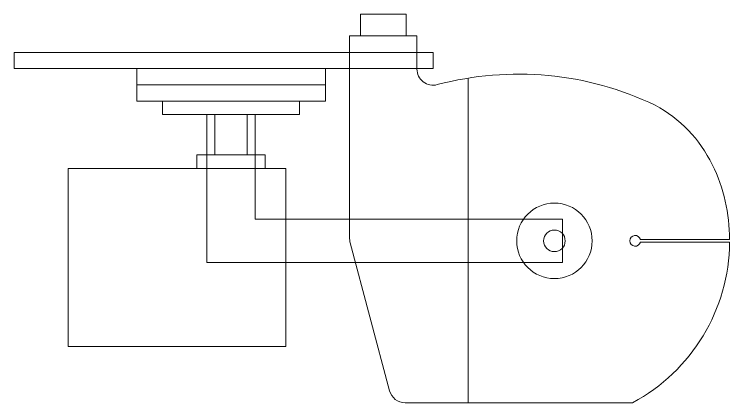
# Model space of a CAD drawing. Header units: millimetres. Extents: x -310 to 169, y -186 to 172.
# Drawn here: x -212.2 to -79.5, y 100 to 172 of the extents above; entities that cross this region are included whole.
import ezdxf

# ---------------------------------------------------------------- set-up
doc = ezdxf.new("R2010")
doc.units = ezdxf.units.MM
doc.header["$MEASUREMENT"] = 0
doc.layers.add('A-DETL-LWT3', color=8, linetype='Continuous', lineweight=0)
doc.layers.add('A-DETL-LWT5', color=2, linetype='Continuous', lineweight=0)

# ---------------------------------------------------------------- blocks, each defined once
blk = doc.blocks.new('otamatone_side')
blk.add_line((22, 29.76), (22, -30.39))
blk.add_lwpolyline([(2, 37.61), (2, 41.61), (10.5, 41.61), (10.5, 37.61)])
blk.add_lwpolyline([(53.97, -0.64, -7.872983), (53.97, -0.14), (70.5, -0.14, 0.116432), (67.3, 13.74, 0.158213), (56.68, 24.77, 0.178025), (16.27, 28.57, -0.492146), (12.5, 31.47), (12.5, 37.61), (0, 37.61), (0, 0, 0.065243), (0.1, -0.77), (7.41, -28.17, 0.339788), (10.3, -30.39), (52.5, -30.39, 0.275006), (70.5, -0.64)], format="xyb", close=True)
blk.add_circle((38, -0.39), 2)

msp = doc.modelspace()

# ---------------------------------------------------------------- linework, layer by layer
at = {"layer": 'A-DETL-LWT5'}
for points in [[(-212.23, 164.93), (-134.49, 164.93), (-134.49, 161.93), (-212.23, 161.93)], [(-189.5, 161.93), (-154.5, 161.93), (-154.5, 158.93), (-189.5, 158.93)], [(-189.5, 158.93), (-154.5, 158.93), (-154.5, 155.93), (-189.5, 155.93)], [(-159.3, 153.43), (-159.3, 155.93), (-184.7, 155.93), (-184.7, 153.43)], [(-110.5, 134), (-167.5, 134), (-167.5, 153.43), (-176.5, 153.43), (-176.5, 126), (-110.5, 126)], [(-165.65, 143.43), (-165.65, 145.93), (-178.35, 145.93), (-178.35, 143.43)]]:
    msp.add_lwpolyline(points, close=True, dxfattribs=at)
for points in [[(-169, 145.93), (-169, 153.43), (-175, 153.43), (-175, 145.93)], [(-202.23, 110.43), (-202.23, 143.43), (-161.84, 143.43), (-161.84, 110.43), (-202.23, 110.43)]]:
    msp.add_lwpolyline(points, dxfattribs=at)
msp.add_circle((-112, 130), 7, dxfattribs=at)

# ---------------------------------------------------------------- block references
at = {"layer": 'A-DETL-LWT3'}
msp.add_blockref('otamatone_side', (-150, 130.39), dxfattribs=at)

doc.saveas('drawing.dxf')
